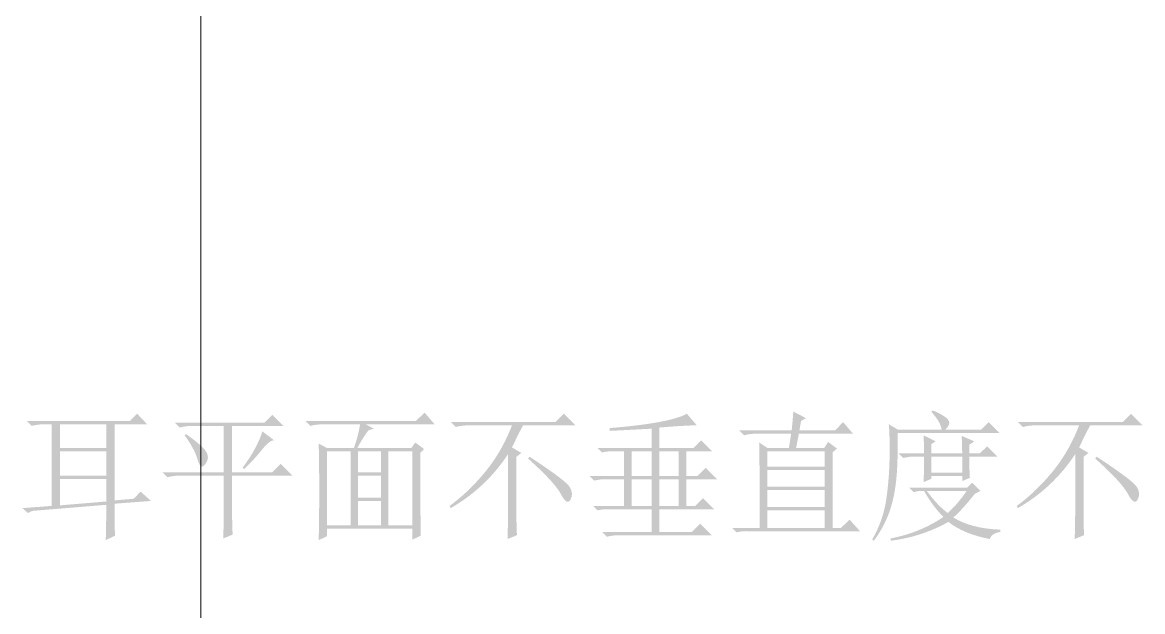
# Model space of a CAD drawing. Header units: millimetres. Extents: x 0 to 841, y 0 to 1189.
# Drawn here: x 494.5 to 557.7, y 144.7 to 177.9 of the extents above; entities that cross this region are included whole.
import ezdxf

# ---------------------------------------------------------------- set-up
doc = ezdxf.new("R2010")
doc.units = ezdxf.units.MM
doc.layers.add('C00-00-00', color=7, linetype='Continuous')
doc.layers.add('CBF-BF-BF', color=7, linetype='Continuous', true_color=0xbfbfbf)

msp = doc.modelspace()

# ---------------------------------------------------------------- hatches: boundary and pattern name
at = {"layer": 'C00-00-00'}
h = msp.add_hatch(color=256, dxfattribs=at)
edge = h.paths.add_edge_path(flags=0)
edge.add_spline(control_points=[(499.735082, 150.953576), (499.735082, 150.953576), (500.824834, 151.047282), (500.824834, 151.047282), (500.824834, 151.047282), (501.198558, 151.451874), (501.198558, 151.451874), (501.198558, 151.451874), (501.790563, 150.922708), (501.790563, 150.922708), (501.790563, 150.922708), (499.735082, 150.766714), (499.735082, 150.766714), (499.735082, 150.122894), (499.735082, 149.74421), (499.735082, 149.630108), (499.735082, 149.515455), (499.745003, 149.292764), (499.76595, 148.960381), (499.76595, 148.960381), (499.236783, 148.711232), (499.236783, 148.711232), (499.257178, 149.396944), (499.267651, 150.060607), (499.267651, 150.704427), (499.267651, 150.704427), (495.0944, 150.362122), (495.0944, 150.362122), (495.0944, 150.362122), (494.845251, 150.237547), (494.845251, 150.237547), (494.845251, 150.237547), (494.533814, 150.517565), (494.533814, 150.517565), (494.533814, 150.517565), (496.184704, 150.642139), (496.184704, 150.642139), (496.184704, 150.642139), (496.184704, 155.251401), (496.184704, 155.251401), (496.184704, 155.251401), (495.81098, 155.251401), (495.81098, 155.251401), (495.540885, 155.251401), (495.291735, 155.219982), (495.063532, 155.158246), (495.063532, 155.158246), (494.782964, 155.438263), (494.782964, 155.438263), (494.782964, 155.438263), (500.607104, 155.438263), (500.607104, 155.438263), (500.607104, 155.438263), (501.011696, 155.843407), (501.011696, 155.843407), (501.011696, 155.843407), (501.572282, 155.251401), (501.572282, 155.251401), (501.572282, 155.251401), (499.735082, 155.251401), (499.735082, 155.251401), (499.735082, 155.251401), (499.735082, 150.953576), (499.735082, 150.953576)], knot_values=[0, 0, 0, 0, 1, 1, 1, 2, 2, 2, 3, 3, 3, 4, 4, 4, 5, 5, 5, 6, 6, 6, 7, 7, 7, 8, 8, 8, 9, 9, 9, 10, 10, 10, 11, 11, 11, 12, 12, 12, 13, 13, 13, 14, 14, 14, 15, 15, 15, 16, 16, 16, 17, 17, 17, 18, 18, 18, 19, 19, 19, 20, 20, 20, 21, 21, 21, 21], degree=3, periodic=1)
edge = h.paths.add_edge_path(flags=0)
edge.add_spline(control_points=[(496.651583, 155.251401), (496.651583, 155.251401), (496.651583, 153.912499), (496.651583, 153.912499), (496.651583, 153.912499), (499.267651, 153.912499), (499.267651, 153.912499), (499.267651, 153.912499), (499.267651, 155.251401), (499.267651, 155.251401), (499.267651, 155.251401), (496.651583, 155.251401), (496.651583, 155.251401)], knot_values=[0, 0, 0, 0, 1, 1, 1, 2, 2, 2, 3, 3, 3, 4, 4, 4, 4], degree=3, periodic=1)
edge = h.paths.add_edge_path(flags=0)
edge.add_spline(control_points=[(496.651583, 153.725637), (496.651583, 153.725637), (496.651583, 152.355316), (496.651583, 152.355316), (496.651583, 152.355316), (499.267651, 152.355316), (499.267651, 152.355316), (499.267651, 152.355316), (499.267651, 153.725637), (499.267651, 153.725637), (499.267651, 153.725637), (496.651583, 153.725637), (496.651583, 153.725637)], knot_values=[0, 0, 0, 0, 1, 1, 1, 2, 2, 2, 3, 3, 3, 4, 4, 4, 4], degree=3, periodic=1)
edge = h.paths.add_edge_path(flags=0)
edge.add_spline(control_points=[(496.651583, 150.673558), (496.651583, 150.673558), (499.267651, 150.891289), (499.267651, 150.891289), (499.267651, 150.891289), (499.267651, 152.168454), (499.267651, 152.168454), (499.267651, 152.168454), (496.651583, 152.168454), (496.651583, 152.168454), (496.651583, 152.168454), (496.651583, 150.673558), (496.651583, 150.673558)], knot_values=[0, 0, 0, 0, 1, 1, 1, 2, 2, 2, 3, 3, 3, 4, 4, 4, 4], degree=3, periodic=1)
h = msp.add_hatch(color=256, dxfattribs=at)
edge = h.paths.add_edge_path(flags=0)
edge.add_spline(control_points=[(506.36576, 150.39299), (506.36576, 149.936032), (506.375682, 149.479075), (506.396628, 149.022669), (506.396628, 149.022669), (505.867462, 148.804387), (505.867462, 148.804387), (505.887857, 149.448207), (505.89833, 150.029739), (505.89833, 150.548984), (505.89833, 150.548984), (505.89833, 152.355316), (505.89833, 152.355316), (505.89833, 152.355316), (503.469124, 152.355316), (503.469124, 152.355316), (503.199029, 152.355316), (502.949879, 152.323897), (502.721676, 152.26161), (502.721676, 152.26161), (502.441659, 152.542178), (502.441659, 152.542178), (502.441659, 152.542178), (505.89833, 152.542178), (505.89833, 152.542178), (505.89833, 152.542178), (505.89833, 155.158246), (505.89833, 155.158246), (505.89833, 155.158246), (504.154285, 155.158246), (504.154285, 155.158246), (503.884189, 155.158246), (503.63504, 155.126827), (503.406837, 155.064539), (503.406837, 155.064539), (503.126819, 155.345108), (503.126819, 155.345108), (503.126819, 155.345108), (508.202961, 155.345108), (508.202961, 155.345108), (508.202961, 155.345108), (508.638972, 155.781119), (508.638972, 155.781119), (508.638972, 155.781119), (509.261845, 155.158246), (509.261845, 155.158246), (509.261845, 155.158246), (506.36576, 155.158246), (506.36576, 155.158246), (506.36576, 155.158246), (506.36576, 152.542178), (506.36576, 152.542178), (506.36576, 152.542178), (508.638972, 152.542178), (508.638972, 152.542178), (508.638972, 152.542178), (509.106403, 153.009058), (509.106403, 153.009058), (509.106403, 153.009058), (509.760144, 152.355316), (509.760144, 152.355316), (509.760144, 152.355316), (506.36576, 152.355316), (506.36576, 152.355316), (506.36576, 152.355316), (506.36576, 150.39299), (506.36576, 150.39299)], knot_values=[0, 0, 0, 0, 1, 1, 1, 2, 2, 2, 3, 3, 3, 4, 4, 4, 5, 5, 5, 6, 6, 6, 7, 7, 7, 8, 8, 8, 9, 9, 9, 10, 10, 10, 11, 11, 11, 12, 12, 12, 13, 13, 13, 14, 14, 14, 15, 15, 15, 16, 16, 16, 17, 17, 17, 18, 18, 18, 19, 19, 19, 20, 20, 20, 21, 21, 21, 22, 22, 22, 22], degree=3, periodic=1)
edge = h.paths.add_edge_path(flags=0)
edge.add_spline(control_points=[(508.078386, 154.846809), (508.078386, 154.846809), (508.732679, 154.348511), (508.732679, 154.348511), (508.566212, 154.348511), (508.332497, 154.161649), (508.031533, 153.787925), (507.730569, 153.414201), (507.403699, 153.060872), (507.050921, 152.72904), (507.050921, 152.72904), (506.957214, 152.791328), (506.957214, 152.791328), (507.496854, 153.517829), (507.870578, 154.20299), (508.078386, 154.846809), (508.078386, 154.846809), (508.078386, 154.846809), (508.078386, 154.846809)], knot_values=[0, 0, 0, 0, 1, 1, 1, 2, 2, 2, 3, 3, 3, 4, 4, 4, 5, 5, 5, 6, 6, 6, 6], degree=3, periodic=1)
edge = h.paths.add_edge_path(flags=0)
edge.add_spline(control_points=[(503.780561, 154.690815), (504.382488, 154.254804), (504.74629, 153.943368), (504.870865, 153.756506), (504.995439, 153.569644), (505.031268, 153.398216), (504.979454, 153.242773), (504.92764, 153.086779), (504.844406, 152.967165), (504.730305, 152.884483), (504.616203, 152.801249), (504.507063, 152.941258), (504.403434, 153.30506), (504.299806, 153.668311), (504.061129, 154.109283), (503.687405, 154.628528), (503.687405, 154.628528), (503.780561, 154.690815), (503.780561, 154.690815)], knot_values=[0, 0, 0, 0, 1, 1, 1, 2, 2, 2, 3, 3, 3, 4, 4, 4, 5, 5, 5, 6, 6, 6, 6], degree=3, periodic=1)
h = msp.add_hatch(color=256, dxfattribs=at)
edge = h.paths.add_edge_path(flags=0)
edge.add_spline(control_points=[(513.463319, 150.922708), (513.463319, 150.922708), (513.463319, 149.552387), (513.463319, 149.552387), (513.463319, 149.552387), (514.771352, 149.552387), (514.771352, 149.552387), (514.771352, 149.552387), (514.771352, 150.922708), (514.771352, 150.922708), (514.771352, 150.922708), (513.463319, 150.922708), (513.463319, 150.922708)], knot_values=[0, 0, 0, 0, 1, 1, 1, 2, 2, 2, 3, 3, 3, 4, 4, 4, 4], degree=3, periodic=1)
edge = h.paths.add_edge_path(flags=0)
edge.add_spline(control_points=[(513.245589, 153.912499), (513.411504, 154.389852), (513.525606, 154.835785), (513.587893, 155.251401), (513.587893, 155.251401), (511.594699, 155.251401), (511.594699, 155.251401), (511.283262, 155.251401), (511.013167, 155.219982), (510.784964, 155.158246), (510.784964, 155.158246), (510.504946, 155.438263), (510.504946, 155.438263), (510.504946, 155.438263), (516.733679, 155.438263), (516.733679, 155.438263), (516.733679, 155.438263), (517.231977, 155.905694), (517.231977, 155.905694), (517.231977, 155.905694), (517.792563, 155.251401), (517.792563, 155.251401), (517.792563, 155.251401), (513.89933, 155.251401), (513.89933, 155.251401), (513.89933, 155.251401), (514.36676, 155.002252), (514.36676, 155.002252), (514.36676, 155.002252), (514.055324, 154.909097), (514.055324, 154.909097), (513.806174, 154.555768), (513.598366, 154.223385), (513.432451, 153.912499), (513.432451, 153.912499), (516.48453, 153.912499), (516.48453, 153.912499), (516.48453, 153.912499), (516.70226, 154.223936), (516.70226, 154.223936), (516.70226, 154.223936), (517.200558, 153.850212), (517.200558, 153.850212), (517.200558, 153.850212), (516.982828, 153.631931), (516.982828, 153.631931), (516.982828, 151.763311), (516.99275, 150.206128), (517.013696, 148.960381), (517.013696, 148.960381), (516.546817, 148.7421), (516.546817, 148.7421), (516.546817, 148.7421), (516.546817, 149.364973), (516.546817, 149.364973), (516.546817, 149.364973), (511.719273, 149.364973), (511.719273, 149.364973), (511.719273, 149.364973), (511.719273, 148.928962), (511.719273, 148.928962), (511.719273, 148.928962), (511.252394, 148.711232), (511.252394, 148.711232), (511.272789, 149.438285), (511.283262, 150.367083), (511.283262, 151.498728), (511.283262, 152.629821), (511.272789, 153.517829), (511.252394, 154.161649), (511.252394, 154.161649), (511.719273, 153.912499), (511.719273, 153.912499), (511.719273, 153.912499), (513.245589, 153.912499), (513.245589, 153.912499)], knot_values=[0, 0, 0, 0, 1, 1, 1, 2, 2, 2, 3, 3, 3, 4, 4, 4, 5, 5, 5, 6, 6, 6, 7, 7, 7, 8, 8, 8, 9, 9, 9, 10, 10, 10, 11, 11, 11, 12, 12, 12, 13, 13, 13, 14, 14, 14, 15, 15, 15, 16, 16, 16, 17, 17, 17, 18, 18, 18, 19, 19, 19, 20, 20, 20, 21, 21, 21, 22, 22, 22, 23, 23, 23, 24, 24, 24, 25, 25, 25, 25], degree=3, periodic=1)
edge = h.paths.add_edge_path(flags=0)
edge.add_spline(control_points=[(511.719273, 153.725637), (511.719273, 153.725637), (511.719273, 149.552387), (511.719273, 149.552387), (511.719273, 149.552387), (513.058727, 149.552387), (513.058727, 149.552387), (513.058727, 149.552387), (513.058727, 153.725637), (513.058727, 153.725637), (513.058727, 153.725637), (511.719273, 153.725637), (511.719273, 153.725637)], knot_values=[0, 0, 0, 0, 1, 1, 1, 2, 2, 2, 3, 3, 3, 4, 4, 4, 4], degree=3, periodic=1)
edge = h.paths.add_edge_path(flags=0)
edge.add_spline(control_points=[(515.176496, 153.725637), (515.176496, 153.725637), (515.176496, 149.552387), (515.176496, 149.552387), (515.176496, 149.552387), (516.546817, 149.552387), (516.546817, 149.552387), (516.546817, 149.552387), (516.546817, 153.725637), (516.546817, 153.725637), (516.546817, 153.725637), (515.176496, 153.725637), (515.176496, 153.725637)], knot_values=[0, 0, 0, 0, 1, 1, 1, 2, 2, 2, 3, 3, 3, 4, 4, 4, 4], degree=3, periodic=1)
edge = h.paths.add_edge_path(flags=0)
edge.add_spline(control_points=[(513.463319, 153.725637), (513.463319, 153.725637), (513.463319, 152.542178), (513.463319, 152.542178), (513.463319, 152.542178), (514.771352, 152.542178), (514.771352, 152.542178), (514.771352, 152.542178), (514.771352, 153.725637), (514.771352, 153.725637), (514.771352, 153.725637), (513.463319, 153.725637), (513.463319, 153.725637)], knot_values=[0, 0, 0, 0, 1, 1, 1, 2, 2, 2, 3, 3, 3, 4, 4, 4, 4], degree=3, periodic=1)
edge = h.paths.add_edge_path(flags=0)
edge.add_spline(control_points=[(513.463319, 152.355316), (513.463319, 152.355316), (513.463319, 151.10957), (513.463319, 151.10957), (513.463319, 151.10957), (514.771352, 151.10957), (514.771352, 151.10957), (514.771352, 151.10957), (514.771352, 152.355316), (514.771352, 152.355316), (514.771352, 152.355316), (513.463319, 152.355316), (513.463319, 152.355316)], knot_values=[0, 0, 0, 0, 1, 1, 1, 2, 2, 2, 3, 3, 3, 4, 4, 4, 4], degree=3, periodic=1)
h = msp.add_hatch(color=256, dxfattribs=at)
edge = h.paths.add_edge_path(flags=0)
edge.add_spline(control_points=[(522.410094, 153.414201), (522.410094, 153.414201), (522.410094, 150.424409), (522.410094, 150.424409), (522.410094, 149.801536), (522.420016, 149.324183), (522.440962, 148.991249), (522.440962, 148.991249), (521.911795, 148.773519), (521.911795, 148.773519), (521.93219, 149.562308), (521.942663, 150.247469), (521.942663, 150.829001), (521.942663, 150.829001), (521.942663, 153.569644), (521.942663, 153.569644), (521.111982, 152.302951), (520.032151, 151.285959), (518.703722, 150.517565), (518.703722, 150.517565), (518.641435, 150.642139), (518.641435, 150.642139), (519.326595, 151.140438), (519.985849, 151.768272), (520.619195, 152.526193), (521.25199, 153.284114), (521.766274, 154.171571), (522.160944, 155.189114), (522.160944, 155.189114), (519.731739, 155.189114), (519.731739, 155.189114), (519.461643, 155.189114), (519.212494, 155.157695), (518.984291, 155.095959), (518.984291, 155.095959), (518.703722, 155.375976), (518.703722, 155.375976), (518.703722, 155.375976), (524.621018, 155.375976), (524.621018, 155.375976), (524.621018, 155.375976), (525.088449, 155.843407), (525.088449, 155.843407), (525.088449, 155.843407), (525.74219, 155.189114), (525.74219, 155.189114), (525.74219, 155.189114), (522.783818, 155.189114), (522.783818, 155.189114), (522.596404, 154.836336), (522.389148, 154.42072), (522.160944, 153.943368), (522.160944, 153.943368), (522.690111, 153.631931), (522.690111, 153.631931), (522.690111, 153.631931), (522.410094, 153.414201), (522.410094, 153.414201)], knot_values=[0, 0, 0, 0, 1, 1, 1, 2, 2, 2, 3, 3, 3, 4, 4, 4, 5, 5, 5, 6, 6, 6, 7, 7, 7, 8, 8, 8, 9, 9, 9, 10, 10, 10, 11, 11, 11, 12, 12, 12, 13, 13, 13, 14, 14, 14, 15, 15, 15, 16, 16, 16, 17, 17, 17, 18, 18, 18, 19, 19, 19, 19], degree=3, periodic=1)
edge = h.paths.add_edge_path(flags=0)
edge.add_spline(control_points=[(523.063835, 153.320494), (523.063835, 153.320494), (523.157542, 153.414201), (523.157542, 153.414201), (524.48597, 152.542178), (525.233418, 151.981592), (525.399885, 151.732443), (525.565801, 151.483294), (525.586747, 151.239105), (525.462173, 151.000429), (525.337598, 150.761202), (525.155697, 150.865381), (524.917021, 151.311866), (524.677793, 151.75835), (524.060432, 152.427525), (523.063835, 153.320494), (523.063835, 153.320494), (523.063835, 153.320494), (523.063835, 153.320494)], knot_values=[0, 0, 0, 0, 1, 1, 1, 2, 2, 2, 3, 3, 3, 4, 4, 4, 5, 5, 5, 6, 6, 6, 6], degree=3, periodic=1)
h = msp.add_hatch(color=256, dxfattribs=at)
edge = h.paths.add_edge_path(flags=0)
edge.add_spline(control_points=[(528.916198, 153.725637), (528.916198, 153.725637), (528.916198, 152.323897), (528.916198, 152.323897), (528.916198, 152.323897), (530.03737, 152.323897), (530.03737, 152.323897), (530.03737, 152.323897), (530.03737, 153.725637), (530.03737, 153.725637), (530.03737, 153.725637), (528.916198, 153.725637), (528.916198, 153.725637)], knot_values=[0, 0, 0, 0, 1, 1, 1, 2, 2, 2, 3, 3, 3, 4, 4, 4, 4], degree=3, periodic=1)
edge = h.paths.add_edge_path(flags=0)
edge.add_spline(control_points=[(530.473381, 153.725637), (530.473381, 153.725637), (530.473381, 152.323897), (530.473381, 152.323897), (530.473381, 152.323897), (531.563134, 152.323897), (531.563134, 152.323897), (531.563134, 152.323897), (531.563134, 153.725637), (531.563134, 153.725637), (531.563134, 153.725637), (530.473381, 153.725637), (530.473381, 153.725637)], knot_values=[0, 0, 0, 0, 1, 1, 1, 2, 2, 2, 3, 3, 3, 4, 4, 4, 4], degree=3, periodic=1)
edge = h.paths.add_edge_path(flags=0)
edge.add_spline(control_points=[(528.916198, 152.137035), (528.916198, 152.137035), (528.916198, 150.642139), (528.916198, 150.642139), (528.916198, 150.642139), (530.03737, 150.642139), (530.03737, 150.642139), (530.03737, 150.642139), (530.03737, 152.137035), (530.03737, 152.137035), (530.03737, 152.137035), (528.916198, 152.137035), (528.916198, 152.137035)], knot_values=[0, 0, 0, 0, 1, 1, 1, 2, 2, 2, 3, 3, 3, 4, 4, 4, 4], degree=3, periodic=1)
edge = h.paths.add_edge_path(flags=0)
edge.add_spline(control_points=[(530.473381, 152.137035), (530.473381, 152.137035), (530.473381, 150.642139), (530.473381, 150.642139), (530.473381, 150.642139), (531.563134, 150.642139), (531.563134, 150.642139), (531.563134, 150.642139), (531.563134, 152.137035), (531.563134, 152.137035), (531.563134, 152.137035), (530.473381, 152.137035), (530.473381, 152.137035)], knot_values=[0, 0, 0, 0, 1, 1, 1, 2, 2, 2, 3, 3, 3, 4, 4, 4, 4], degree=3, periodic=1)
edge = h.paths.add_edge_path(flags=0)
edge.add_spline(control_points=[(532.59115, 155.189114), (532.175534, 155.189114), (531.469978, 155.147222), (530.473381, 155.064539), (530.473381, 155.064539), (530.473381, 153.912499), (530.473381, 153.912499), (530.473381, 153.912499), (532.404288, 153.912499), (532.404288, 153.912499), (532.404288, 153.912499), (532.840299, 154.348511), (532.840299, 154.348511), (532.840299, 154.348511), (533.463173, 153.725637), (533.463173, 153.725637), (533.463173, 153.725637), (531.999145, 153.725637), (531.999145, 153.725637), (531.999145, 153.725637), (531.999145, 152.323897), (531.999145, 152.323897), (531.999145, 152.323897), (532.622018, 152.323897), (532.622018, 152.323897), (532.622018, 152.323897), (533.089449, 152.791328), (533.089449, 152.791328), (533.089449, 152.791328), (533.74319, 152.137035), (533.74319, 152.137035), (533.74319, 152.137035), (531.999145, 152.137035), (531.999145, 152.137035), (531.999145, 152.137035), (531.999145, 150.642139), (531.999145, 150.642139), (531.999145, 150.642139), (532.497444, 150.642139), (532.497444, 150.642139), (532.497444, 150.642139), (532.933455, 151.07815), (532.933455, 151.07815), (532.933455, 151.07815), (533.556328, 150.455277), (533.556328, 150.455277), (533.556328, 150.455277), (530.473381, 150.455277), (530.473381, 150.455277), (530.473381, 150.455277), (530.473381, 149.178111), (530.473381, 149.178111), (530.473381, 149.178111), (532.310582, 149.178111), (532.310582, 149.178111), (532.310582, 149.178111), (532.778012, 149.645542), (532.778012, 149.645542), (532.778012, 149.645542), (533.431753, 148.991249), (533.431753, 148.991249), (533.431753, 148.991249), (528.261905, 148.991249), (528.261905, 148.991249), (527.99181, 148.991249), (527.742661, 148.960381), (527.514457, 148.898094), (527.514457, 148.898094), (527.23444, 149.178111), (527.23444, 149.178111), (527.23444, 149.178111), (530.03737, 149.178111), (530.03737, 149.178111), (530.03737, 149.178111), (530.03737, 150.455277), (530.03737, 150.455277), (530.03737, 150.455277), (527.359015, 150.455277), (527.359015, 150.455277), (527.359015, 150.455277), (526.985291, 150.39299), (526.985291, 150.39299), (526.985291, 150.39299), (526.736141, 150.642139), (526.736141, 150.642139), (526.736141, 150.642139), (528.480187, 150.642139), (528.480187, 150.642139), (528.480187, 150.642139), (528.480187, 152.137035), (528.480187, 152.137035), (528.480187, 152.137035), (527.172153, 152.137035), (527.172153, 152.137035), (527.172153, 152.137035), (526.798429, 152.074748), (526.798429, 152.074748), (526.798429, 152.074748), (526.549279, 152.323897), (526.549279, 152.323897), (526.549279, 152.323897), (528.480187, 152.323897), (528.480187, 152.323897), (528.480187, 152.323897), (528.480187, 153.725637), (528.480187, 153.725637), (528.480187, 153.725637), (527.639032, 153.725637), (527.639032, 153.725637), (527.639032, 153.725637), (527.23444, 153.66335), (527.23444, 153.66335), (527.23444, 153.66335), (526.985291, 153.912499), (526.985291, 153.912499), (526.985291, 153.912499), (530.03737, 153.912499), (530.03737, 153.912499), (530.03737, 153.912499), (530.03737, 155.002252), (530.03737, 155.002252), (529.289922, 154.96036), (528.500582, 154.919019), (527.670451, 154.877677), (527.670451, 154.877677), (527.670451, 155.033671), (527.670451, 155.033671), (529.93319, 155.219982), (531.386745, 155.490078), (532.030564, 155.843407), (532.030564, 155.843407), (532.59115, 155.189114), (532.59115, 155.189114)], knot_values=[0, 0, 0, 0, 1, 1, 1, 2, 2, 2, 3, 3, 3, 4, 4, 4, 5, 5, 5, 6, 6, 6, 7, 7, 7, 8, 8, 8, 9, 9, 9, 10, 10, 10, 11, 11, 11, 12, 12, 12, 13, 13, 13, 14, 14, 14, 15, 15, 15, 16, 16, 16, 17, 17, 17, 18, 18, 18, 19, 19, 19, 20, 20, 20, 21, 21, 21, 22, 22, 22, 23, 23, 23, 24, 24, 24, 25, 25, 25, 26, 26, 26, 27, 27, 27, 28, 28, 28, 29, 29, 29, 30, 30, 30, 31, 31, 31, 32, 32, 32, 33, 33, 33, 34, 34, 34, 35, 35, 35, 36, 36, 36, 37, 37, 37, 38, 38, 38, 39, 39, 39, 40, 40, 40, 41, 41, 41, 42, 42, 42, 43, 43, 43, 44, 44, 44, 44], degree=3, periodic=1)
h = msp.add_hatch(color=256, dxfattribs=at)
edge = h.paths.add_edge_path(flags=0)
edge.add_spline(control_points=[(536.574342, 153.725637), (536.574342, 153.725637), (536.574342, 152.853615), (536.574342, 152.853615), (536.574342, 152.853615), (539.813283, 152.853615), (539.813283, 152.853615), (539.813283, 152.853615), (539.813283, 153.725637), (539.813283, 153.725637), (539.813283, 153.725637), (536.574342, 153.725637), (536.574342, 153.725637)], knot_values=[0, 0, 0, 0, 1, 1, 1, 2, 2, 2, 3, 3, 3, 4, 4, 4, 4], degree=3, periodic=1)
edge = h.paths.add_edge_path(flags=0)
edge.add_spline(control_points=[(536.574342, 152.666753), (536.574342, 152.666753), (536.574342, 151.732443), (536.574342, 151.732443), (536.574342, 151.732443), (539.813283, 151.732443), (539.813283, 151.732443), (539.813283, 151.732443), (539.813283, 152.666753), (539.813283, 152.666753), (539.813283, 152.666753), (536.574342, 152.666753), (536.574342, 152.666753)], knot_values=[0, 0, 0, 0, 1, 1, 1, 2, 2, 2, 3, 3, 3, 4, 4, 4, 4], degree=3, periodic=1)
edge = h.paths.add_edge_path(flags=0)
edge.add_spline(control_points=[(536.574342, 151.545581), (536.574342, 151.545581), (536.574342, 150.579852), (536.574342, 150.579852), (536.574342, 150.579852), (539.813283, 150.579852), (539.813283, 150.579852), (539.813283, 150.579852), (539.813283, 151.545581), (539.813283, 151.545581), (539.813283, 151.545581), (536.574342, 151.545581), (536.574342, 151.545581)], knot_values=[0, 0, 0, 0, 1, 1, 1, 2, 2, 2, 3, 3, 3, 4, 4, 4, 4], degree=3, periodic=1)
edge = h.paths.add_edge_path(flags=0)
edge.add_spline(control_points=[(536.574342, 150.39299), (536.574342, 150.39299), (536.574342, 149.396393), (536.574342, 149.396393), (536.574342, 149.396393), (539.813283, 149.396393), (539.813283, 149.396393), (539.813283, 149.396393), (539.813283, 150.39299), (539.813283, 150.39299), (539.813283, 150.39299), (536.574342, 150.39299), (536.574342, 150.39299)], knot_values=[0, 0, 0, 0, 1, 1, 1, 2, 2, 2, 3, 3, 3, 4, 4, 4, 4], degree=3, periodic=1)
edge = h.paths.add_edge_path(flags=0)
edge.add_spline(control_points=[(534.986291, 154.909097), (534.986291, 154.909097), (537.944663, 154.909097), (537.944663, 154.909097), (537.986004, 155.324162), (538.017424, 155.67694), (538.03837, 155.967981), (538.03837, 155.967981), (538.754398, 155.594257), (538.754398, 155.594257), (538.754398, 155.594257), (538.474381, 155.438263), (538.474381, 155.438263), (538.474381, 155.438263), (538.380674, 154.909097), (538.380674, 154.909097), (538.380674, 154.909097), (540.405288, 154.909097), (540.405288, 154.909097), (540.405288, 154.909097), (540.841299, 155.375976), (540.841299, 155.375976), (540.841299, 155.375976), (541.401885, 154.722235), (541.401885, 154.722235), (541.401885, 154.722235), (538.349806, 154.722235), (538.349806, 154.722235), (538.349806, 154.722235), (538.193812, 153.912499), (538.193812, 153.912499), (538.193812, 153.912499), (539.782415, 153.912499), (539.782415, 153.912499), (539.782415, 153.912499), (540.000145, 154.254804), (540.000145, 154.254804), (540.000145, 154.254804), (540.498444, 153.88108), (540.498444, 153.88108), (540.498444, 153.88108), (540.249294, 153.66335), (540.249294, 153.66335), (540.249294, 153.66335), (540.249294, 149.396393), (540.249294, 149.396393), (540.249294, 149.396393), (540.716725, 149.396393), (540.716725, 149.396393), (540.716725, 149.396393), (541.215023, 149.863823), (541.215023, 149.863823), (541.215023, 149.863823), (541.806477, 149.209531), (541.806477, 149.209531), (541.806477, 149.209531), (535.577745, 149.209531), (535.577745, 149.209531), (535.307649, 149.230477), (535.0585, 149.209531), (534.830297, 149.147243), (534.830297, 149.147243), (534.581148, 149.396393), (534.581148, 149.396393), (534.581148, 149.396393), (536.138331, 149.396393), (536.138331, 149.396393), (536.138331, 152.053802), (536.127858, 153.662799), (536.107463, 154.223936), (536.107463, 154.223936), (536.574342, 153.912499), (536.574342, 153.912499), (536.574342, 153.912499), (537.78922, 153.912499), (537.78922, 153.912499), (537.78922, 153.912499), (537.913795, 154.722235), (537.913795, 154.722235), (537.913795, 154.722235), (536.013756, 154.722235), (536.013756, 154.722235), (535.743661, 154.722235), (535.494511, 154.690815), (535.266308, 154.628528), (535.266308, 154.628528), (534.986291, 154.909097), (534.986291, 154.909097)], knot_values=[0, 0, 0, 0, 1, 1, 1, 2, 2, 2, 3, 3, 3, 4, 4, 4, 5, 5, 5, 6, 6, 6, 7, 7, 7, 8, 8, 8, 9, 9, 9, 10, 10, 10, 11, 11, 11, 12, 12, 12, 13, 13, 13, 14, 14, 14, 15, 15, 15, 16, 16, 16, 17, 17, 17, 18, 18, 18, 19, 19, 19, 20, 20, 20, 21, 21, 21, 22, 22, 22, 23, 23, 23, 24, 24, 24, 25, 25, 25, 26, 26, 26, 27, 27, 27, 28, 28, 28, 29, 29, 29, 29], degree=3, periodic=1)
h = msp.add_hatch(color=256, dxfattribs=at)
edge = h.paths.add_edge_path(flags=0)
edge.add_spline(control_points=[(545.385077, 151.981592), (545.406023, 152.396657), (545.416496, 152.87401), (545.416496, 153.414201), (545.416496, 153.414201), (544.606761, 153.414201), (544.606761, 153.414201), (544.606761, 153.414201), (544.233037, 153.351914), (544.233037, 153.351914), (544.233037, 153.351914), (543.983888, 153.601063), (543.983888, 153.601063), (543.983888, 153.601063), (545.416496, 153.601063), (545.416496, 153.601063), (545.416496, 153.911948), (545.406023, 154.254804), (545.385077, 154.628528), (545.385077, 154.628528), (546.070238, 154.286223), (546.070238, 154.286223), (546.070238, 154.286223), (545.821089, 154.130229), (545.821089, 154.130229), (545.821089, 154.130229), (545.821089, 153.601063), (545.821089, 153.601063), (545.821089, 153.601063), (547.565134, 153.601063), (547.565134, 153.601063), (547.565134, 153.953841), (547.554661, 154.285672), (547.534266, 154.59766), (547.534266, 154.59766), (548.250294, 154.286223), (548.250294, 154.286223), (548.250294, 154.286223), (547.970277, 154.099361), (547.970277, 154.099361), (547.970277, 154.099361), (547.970277, 153.601063), (547.970277, 153.601063), (547.970277, 153.601063), (548.561731, 153.601063), (548.561731, 153.601063), (548.561731, 153.601063), (548.966874, 154.005655), (548.966874, 154.005655), (548.966874, 154.005655), (549.558328, 153.414201), (549.558328, 153.414201), (549.558328, 153.414201), (547.970277, 153.414201), (547.970277, 153.414201), (547.970277, 152.811723), (547.980199, 152.417052), (548.001145, 152.230742), (548.001145, 152.230742), (547.565134, 152.04388), (547.565134, 152.04388), (547.565134, 152.04388), (547.565134, 152.323897), (547.565134, 152.323897), (547.565134, 152.323897), (545.821089, 152.323897), (545.821089, 152.323897), (545.821089, 152.323897), (545.821089, 152.168454), (545.821089, 152.168454), (545.821089, 152.168454), (545.385077, 151.981592), (545.385077, 151.981592)], knot_values=[0, 0, 0, 0, 1, 1, 1, 2, 2, 2, 3, 3, 3, 4, 4, 4, 5, 5, 5, 6, 6, 6, 7, 7, 7, 8, 8, 8, 9, 9, 9, 10, 10, 10, 11, 11, 11, 12, 12, 12, 13, 13, 13, 14, 14, 14, 15, 15, 15, 16, 16, 16, 17, 17, 17, 18, 18, 18, 19, 19, 19, 20, 20, 20, 21, 21, 21, 22, 22, 22, 23, 23, 23, 24, 24, 24, 24], degree=3, periodic=1)
edge = h.paths.add_edge_path(flags=0)
edge.add_spline(control_points=[(548.281714, 151.3273), (547.80381, 150.725373), (547.398667, 150.278888), (547.066835, 149.988398), (547.731049, 149.572782), (548.613545, 149.344578), (549.714322, 149.302686), (549.714322, 149.302686), (549.714322, 149.178111), (549.714322, 149.178111), (549.381939, 149.116375), (549.184604, 148.981328), (549.122317, 148.773519), (548.146666, 148.960381), (547.367799, 149.282291), (546.786818, 149.739249), (545.79022, 149.178663), (544.71039, 148.825334), (543.547877, 148.679813), (543.547877, 148.679813), (543.516457, 148.804387), (543.516457, 148.804387), (544.616683, 149.012196), (545.61328, 149.417339), (546.506249, 150.019266), (546.111579, 150.413936), (545.748328, 150.901762), (545.416496, 151.483294), (545.416496, 151.483294), (545.10506, 151.483294), (545.10506, 151.483294), (545.10506, 151.483294), (544.824491, 151.421006), (544.824491, 151.421006), (544.824491, 151.421006), (544.575342, 151.670156), (544.575342, 151.670156), (544.575342, 151.670156), (547.845702, 151.670156), (547.845702, 151.670156), (547.845702, 151.670156), (548.12572, 151.950173), (548.12572, 151.950173), (548.12572, 151.950173), (548.59315, 151.483294), (548.59315, 151.483294), (548.59315, 151.483294), (548.281714, 151.3273), (548.281714, 151.3273)], knot_values=[0, 0, 0, 0, 1, 1, 1, 2, 2, 2, 3, 3, 3, 4, 4, 4, 5, 5, 5, 6, 6, 6, 7, 7, 7, 8, 8, 8, 9, 9, 9, 10, 10, 10, 11, 11, 11, 12, 12, 12, 13, 13, 13, 14, 14, 14, 15, 15, 15, 16, 16, 16, 16], degree=3, periodic=1)
edge = h.paths.add_edge_path(flags=0)
edge.add_spline(control_points=[(545.571939, 151.483294), (545.966609, 150.943103), (546.360728, 150.528038), (546.755398, 150.237547), (547.170464, 150.631666), (547.523241, 151.046731), (547.814283, 151.483294), (547.814283, 151.483294), (545.571939, 151.483294), (545.571939, 151.483294)], knot_values=[0, 0, 0, 0, 1, 1, 1, 2, 2, 2, 3, 3, 3, 3], degree=3, periodic=1)
edge = h.paths.add_edge_path(flags=0)
edge.add_spline(control_points=[(545.821089, 153.414201), (545.821089, 153.414201), (545.821089, 152.510759), (545.821089, 152.510759), (545.821089, 152.510759), (547.565134, 152.510759), (547.565134, 152.510759), (547.565134, 152.510759), (547.565134, 153.414201), (547.565134, 153.414201), (547.565134, 153.414201), (545.821089, 153.414201), (545.821089, 153.414201)], knot_values=[0, 0, 0, 0, 1, 1, 1, 2, 2, 2, 3, 3, 3, 4, 4, 4, 4], degree=3, periodic=1)
edge = h.paths.add_edge_path(flags=0)
edge.add_spline(control_points=[(543.423302, 155.251401), (543.423302, 155.251401), (543.952469, 154.939965), (543.952469, 154.939965), (543.952469, 154.939965), (546.413094, 154.939965), (546.413094, 154.939965), (546.392148, 155.064539), (546.345294, 155.199036), (546.272534, 155.344557), (546.199773, 155.490078), (546.049292, 155.697886), (545.821089, 155.967981), (545.821089, 155.967981), (545.914795, 156.030269), (545.914795, 156.030269), (546.392148, 155.82246), (546.682638, 155.640559), (546.786266, 155.485117), (546.889895, 155.329123), (546.828159, 155.147222), (546.599956, 154.939965), (546.599956, 154.939965), (548.624018, 154.939965), (548.624018, 154.939965), (548.624018, 154.939965), (549.060029, 155.375976), (549.060029, 155.375976), (549.060029, 155.375976), (549.682903, 154.753103), (549.682903, 154.753103), (549.682903, 154.753103), (543.921601, 154.753103), (543.921601, 154.753103), (543.941996, 153.507356), (543.905615, 152.536666), (543.81246, 151.841032), (543.718753, 151.145399), (543.568272, 150.548433), (543.361015, 150.050134), (543.153207, 149.551835), (542.893584, 149.095429), (542.582148, 148.679813), (542.582148, 148.679813), (542.488992, 148.7421), (542.488992, 148.7421), (542.904057, 149.468602), (543.168641, 150.226523), (543.282742, 151.015863), (543.396844, 151.804652), (543.459131, 152.609427), (543.469604, 153.429635), (543.480077, 154.249843), (543.464643, 154.856731), (543.423302, 155.251401), (543.423302, 155.251401), (543.423302, 155.251401), (543.423302, 155.251401)], knot_values=[0, 0, 0, 0, 1, 1, 1, 2, 2, 2, 3, 3, 3, 4, 4, 4, 5, 5, 5, 6, 6, 6, 7, 7, 7, 8, 8, 8, 9, 9, 9, 10, 10, 10, 11, 11, 11, 12, 12, 12, 13, 13, 13, 14, 14, 14, 15, 15, 15, 16, 16, 16, 17, 17, 17, 18, 18, 18, 19, 19, 19, 19], degree=3, periodic=1)
h = msp.add_hatch(color=256, dxfattribs=at)
edge = h.paths.add_edge_path(flags=0)
edge.add_spline(control_points=[(554.414094, 153.414201), (554.414094, 153.414201), (554.414094, 150.424409), (554.414094, 150.424409), (554.414094, 149.801536), (554.424016, 149.324183), (554.444962, 148.991249), (554.444962, 148.991249), (553.915795, 148.773519), (553.915795, 148.773519), (553.93619, 149.562308), (553.946663, 150.247469), (553.946663, 150.829001), (553.946663, 150.829001), (553.946663, 153.569644), (553.946663, 153.569644), (553.115982, 152.302951), (552.036151, 151.285959), (550.707722, 150.517565), (550.707722, 150.517565), (550.645435, 150.642139), (550.645435, 150.642139), (551.330595, 151.140438), (551.989849, 151.768272), (552.623195, 152.526193), (553.25599, 153.284114), (553.770274, 154.171571), (554.164944, 155.189114), (554.164944, 155.189114), (551.735739, 155.189114), (551.735739, 155.189114), (551.465643, 155.189114), (551.216494, 155.157695), (550.988291, 155.095959), (550.988291, 155.095959), (550.707722, 155.375976), (550.707722, 155.375976), (550.707722, 155.375976), (556.625018, 155.375976), (556.625018, 155.375976), (556.625018, 155.375976), (557.092449, 155.843407), (557.092449, 155.843407), (557.092449, 155.843407), (557.74619, 155.189114), (557.74619, 155.189114), (557.74619, 155.189114), (554.787818, 155.189114), (554.787818, 155.189114), (554.600404, 154.836336), (554.393148, 154.42072), (554.164944, 153.943368), (554.164944, 153.943368), (554.694111, 153.631931), (554.694111, 153.631931), (554.694111, 153.631931), (554.414094, 153.414201), (554.414094, 153.414201)], knot_values=[0, 0, 0, 0, 1, 1, 1, 2, 2, 2, 3, 3, 3, 4, 4, 4, 5, 5, 5, 6, 6, 6, 7, 7, 7, 8, 8, 8, 9, 9, 9, 10, 10, 10, 11, 11, 11, 12, 12, 12, 13, 13, 13, 14, 14, 14, 15, 15, 15, 16, 16, 16, 17, 17, 17, 18, 18, 18, 19, 19, 19, 19], degree=3, periodic=1)
edge = h.paths.add_edge_path(flags=0)
edge.add_spline(control_points=[(555.067835, 153.320494), (555.067835, 153.320494), (555.161542, 153.414201), (555.161542, 153.414201), (556.48997, 152.542178), (557.237418, 151.981592), (557.403885, 151.732443), (557.569801, 151.483294), (557.590747, 151.239105), (557.466173, 151.000429), (557.341598, 150.761202), (557.159697, 150.865381), (556.921021, 151.311866), (556.681793, 151.75835), (556.064432, 152.427525), (555.067835, 153.320494), (555.067835, 153.320494), (555.067835, 153.320494), (555.067835, 153.320494)], knot_values=[0, 0, 0, 0, 1, 1, 1, 2, 2, 2, 3, 3, 3, 4, 4, 4, 5, 5, 5, 6, 6, 6, 6], degree=3, periodic=1)

# ---------------------------------------------------------------- linework, layer by layer
at = {"layer": 'CBF-BF-BF', "lineweight": 9}
msp.add_lwpolyline([(504.600001, 0), (504.600001, 1189.000035)], dxfattribs=at)

doc.saveas('drawing.dxf')
